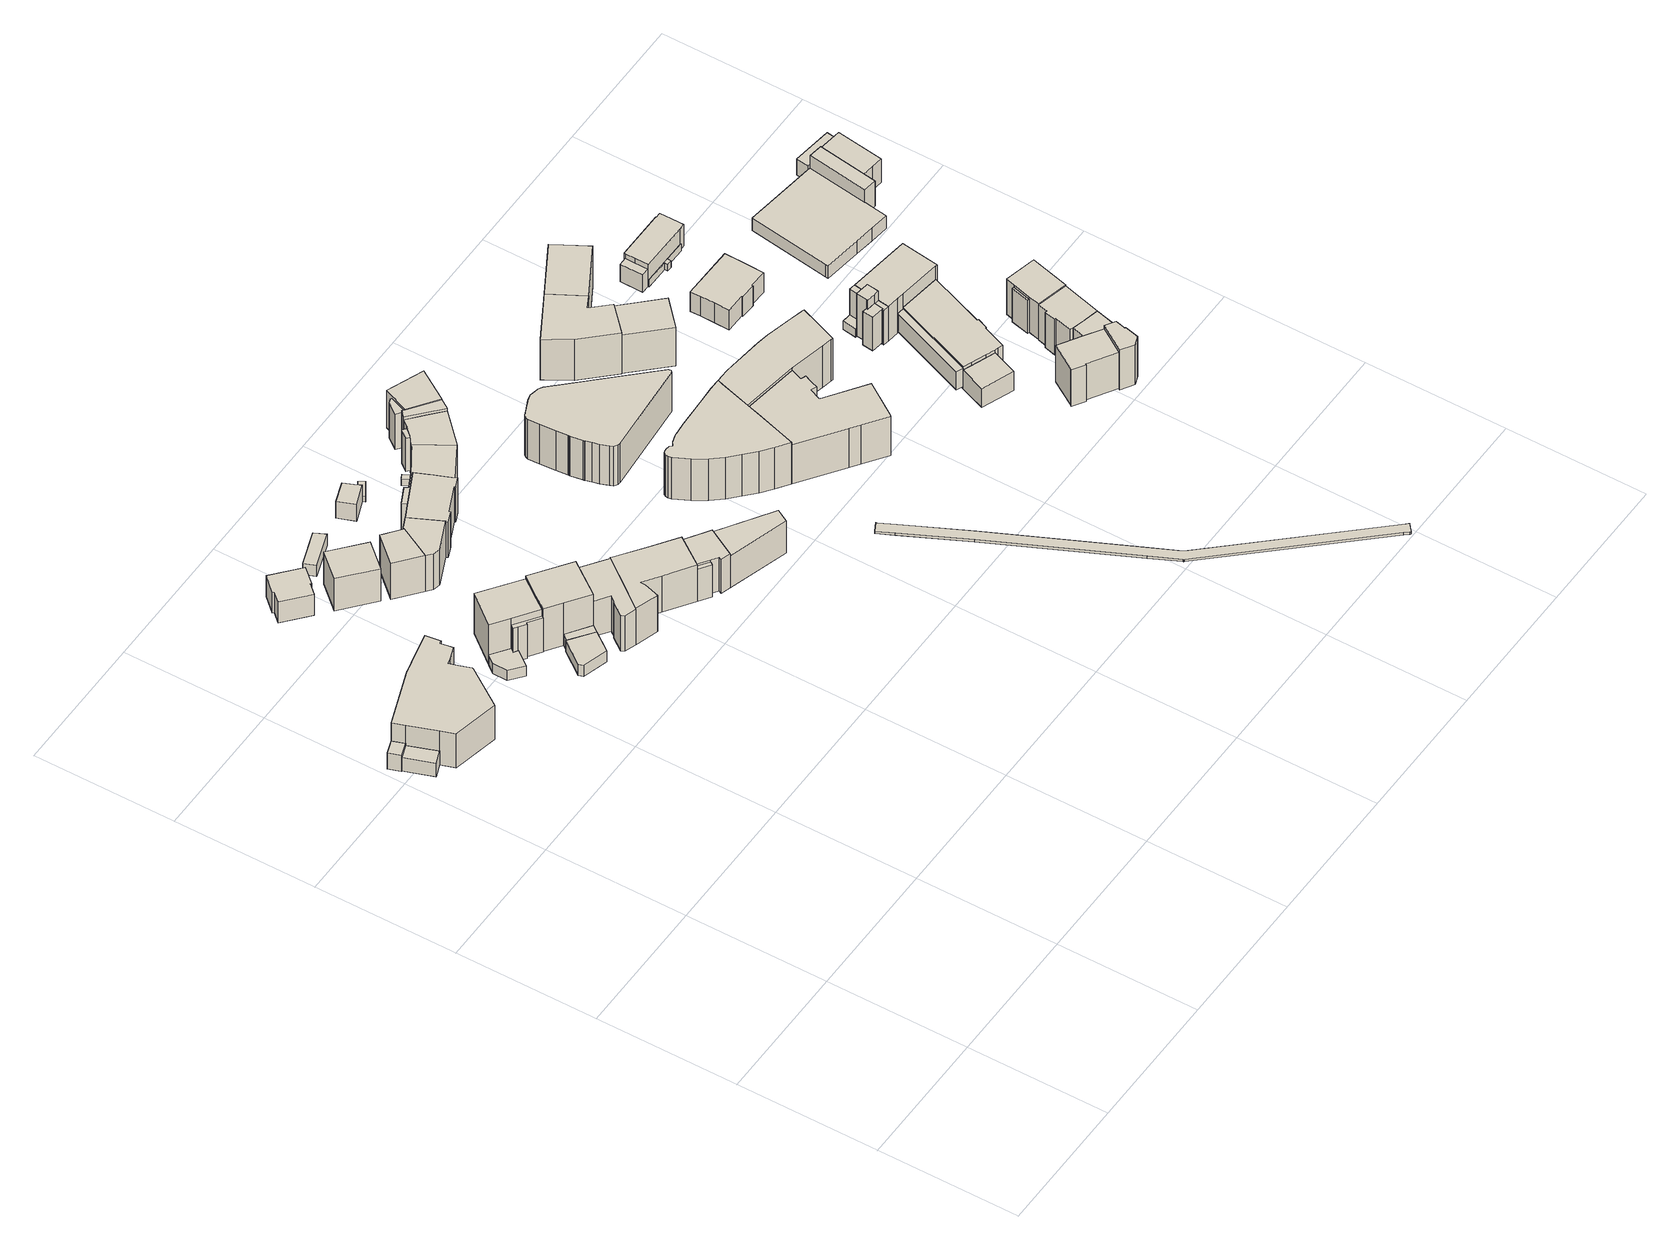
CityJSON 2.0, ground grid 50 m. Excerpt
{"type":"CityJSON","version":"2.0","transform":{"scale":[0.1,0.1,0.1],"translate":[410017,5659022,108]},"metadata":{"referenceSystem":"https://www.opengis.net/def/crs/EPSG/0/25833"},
"CityObjects":{
"building1":{"type":"Building","attributes":{"name":"Ball- & Brauhaus Watzke","Dachtyp_tdc":"tdcFreeFormRoof","Gemeindeschluessel":14612000,"Dachneigung":37.28,"QualitaetDacherkennung":8,"Geometrietyp2DReferenz":"3000","measuredHeight":7.81,"function":"31001_2081","roofType":"5000"},"geometry":[{"type":"Solid","lod":"1","boundaries":[[[[0,1,2,3]],[[4,5,6,7]],[[3,5,4,0]],[[2,6,5,3]],[[1,7,6,2]],[[0,4,7,1]]]]}]},
"building2":{"type":"Building","attributes":{"name":"Ball- & Brauhaus Watzke","Dachtyp_tdc":"tdcPolyFlatRoof","Gemeindeschluessel":14612000,"Dachneigung":0,"QualitaetDacherkennung":49,"Geometrietyp2DReferenz":"3000","measuredHeight":5.95,"function":"31001_2081","roofType":"1000"},"geometry":[{"type":"Solid","lod":"1","boundaries":[[[[8,9,10,11]],[[12,13,14,15]],[[11,13,12,8]],[[10,14,13,11]],[[9,15,14,10]],[[8,12,15,9]]]]}]},
"building3":{"type":"Building","attributes":{"name":"Ball- & Brauhaus Watzke","Dachtyp_tdc":"tdcFreeFormRoof","Gemeindeschluessel":14612000,"Dachneigung":27.22,"QualitaetDacherkennung":54,"Geometrietyp2DReferenz":"3000","measuredHeight":20.96,"function":"31001_2081","roofType":"5000"},"geometry":[{"type":"Solid","lod":"1","boundaries":[[[[16,17,18,19,20,21,22,23,24,25,26,27,28,29,30,31,32,33,34,35,36,37,38,39,40]],[[41,42,43,6,5,44,45,46,47,48,49,50,51,52,53,54,55,56,57,58,59,60,61,62,63]],[[40,42,41,16]],[[39,43,42,40]],[[38,6,43,39]],[[37,5,6,38]],[[36,44,5,37]],[[35,45,44,36]],[[34,46,45,35]],[[33,47,46,34]],[[32,48,47,33]],[[31,49,48,32]],[[30,50,49,31]],[[29,51,50,30]],[[28,52,51,29]],[[27,53,52,28]],[[26,54,53,27]],[[25,55,54,26]],[[24,56,55,25]],[[23,57,56,24]],[[22,58,57,23]],[[21,59,58,22]],[[20,60,59,21]],[[19,61,60,20]],[[18,62,61,19]],[[17,63,62,18]],[[16,41,63,17]]]]}]},
"building4":{"type":"Building","attributes":{"Dachtyp_tdc":"tdcPolyFlatRoof","Gemeindeschluessel":14612000,"Dachneigung":2.71,"QualitaetDacherkennung":51,"Geometrietyp2DReferenz":"3000","measuredHeight":4.63,"function":"31001_9998","roofType":"2100"},"geometry":[{"type":"Solid","lod":"1","boundaries":[[[[64,65,66,67,68,69,70]],[[71,72,73,74,75,76,77]],[[70,72,71,64]],[[69,73,72,70]],[[68,74,73,69]],[[67,75,74,68]],[[66,76,75,67]],[[65,77,76,66]],[[64,71,77,65]]]]}]},
"building5":{"type":"Building","attributes":{"Dachtyp_tdc":"tdcFreeFormRoof","Gemeindeschluessel":14612000,"Dachneigung":32.49,"QualitaetDacherkennung":63,"Geometrietyp2DReferenz":"3000","measuredHeight":10.36,"function":"31001_9998","roofType":"5000"},"geometry":[{"type":"Solid","lod":"1","boundaries":[[[[78,79,80,81,82,83,84,85]],[[86,87,88,89,90,91,92,93]],[[85,87,86,78]],[[84,88,87,85]],[[83,89,88,84]],[[82,90,89,83]],[[81,91,90,82]],[[80,92,91,81]],[[79,93,92,80]],[[78,86,93,79]]]]}]},
"building6":{"type":"Building","attributes":{"Gemeindeschluessel":14612000,"Dachtyp_tdc":"tdcPolyFlatRoof","Dachneigung":0,"QualitaetDacherkennung":70,"Geometrietyp2DReferenz":"3000","measuredHeight":4.81,"function":"31001_9998","roofType":"1000"},"geometry":[{"type":"Solid","lod":"1","boundaries":[[[[94,95,96,97,98,99]],[[100,101,102,103,104,105]],[[99,101,100,94]],[[98,102,101,99]],[[97,103,102,98]],[[96,104,103,97]],[[95,105,104,96]],[[94,100,105,95]]]]}]},
"building7":{"type":"Building","attributes":{"Gemeindeschluessel":14612000,"Geometrietyp2DReferenz":"3000","function":"31001_9998","roofType":"9999"},"children":["building7-1","building7-2"]},
"building7-1":{"type":"BuildingPart","attributes":{"Dachtyp_tdc":"tdcGableRoof","Dachneigung":36.85,"QualitaetDacherkennung":58,"Geometrietyp2DReferenz":"3000","measuredHeight":20.2,"roofType":"3100"},"parents":["building7"],"geometry":[{"type":"Solid","lod":"1","boundaries":[[[[106,107,108,109,110]],[[111,112,113,114,115]],[[110,112,111,106]],[[109,113,112,110]],[[108,114,113,109]],[[107,115,114,108]],[[106,111,115,107]]]]}]},
"building7-2":{"type":"BuildingPart","attributes":{"Dachtyp_tdc":"tdcFreeFormRoof","Dachneigung":74.14,"QualitaetDacherkennung":16,"Geometrietyp2DReferenz":"3000","measuredHeight":17.08,"roofType":"5000"},"parents":["building7"],"geometry":[{"type":"Solid","lod":"1","boundaries":[[[[116,117,118,119,120,121,122,123]],[[124,125,126,127,113,112,128,129]],[[123,125,124,116]],[[122,126,125,123]],[[121,127,126,122]],[[120,113,127,121]],[[119,112,113,120]],[[118,128,112,119]],[[117,129,128,118]],[[116,124,129,117]]]]}]},
"building8":{"type":"Building","attributes":{"Dachtyp_tdc":"tdcPolyFlatRoof","Gemeindeschluessel":14612000,"Dachneigung":0,"QualitaetDacherkennung":49,"Geometrietyp2DReferenz":"3000","measuredHeight":4.85,"function":"31001_9998","roofType":"1000"},"geometry":[{"type":"Solid","lod":"1","boundaries":[[[[130,131,132,133]],[[103,134,135,104]],[[133,134,103,130]],[[132,135,134,133]],[[131,104,135,132]],[[130,103,104,131]]]]}]},
"building9":{"type":"Building","attributes":{"Dachtyp_tdc":"tdcHipRoof","Gemeindeschluessel":14612000,"Dachneigung":30.69,"QualitaetDacherkennung":58,"Geometrietyp2DReferenz":"3000","measuredHeight":15.94,"function":"31001_9998","roofType":"3200"},"geometry":[{"type":"Solid","lod":"1","boundaries":[[[[136,137,138,139]],[[140,141,142,143]],[[139,141,140,136]],[[138,142,141,139]],[[137,143,142,138]],[[136,140,143,137]]]]}]},
"building10":{"type":"Building","attributes":{"Dachtyp_tdc":"tdcGableRoof","Gemeindeschluessel":14612000,"Dachneigung":22.7,"QualitaetDacherkennung":63,"Geometrietyp2DReferenz":"3000","measuredHeight":20.34,"function":"31001_9998","roofType":"3100"},"geometry":[{"type":"Solid","lod":"1","boundaries":[[[[144,145,146,147,148,149,150]],[[151,152,153,154,155,156,157]],[[150,152,151,144]],[[149,153,152,150]],[[148,154,153,149]],[[147,155,154,148]],[[146,156,155,147]],[[145,157,156,146]],[[144,151,157,145]]]]}]},
"building11":{"type":"Building","attributes":{"Dachtyp_tdc":"tdcFreeFormRoof","Gemeindeschluessel":14612000,"Dachneigung":21.38,"QualitaetDacherkennung":32,"Geometrietyp2DReferenz":"3000","measuredHeight":18.99,"function":"31001_9998","roofType":"5000"},"geometry":[{"type":"Solid","lod":"1","boundaries":[[[[158,159,160,161,162,163,164,165,166,167,168]],[[135,169,170,171,172,173,174,175,176,177,178]],[[168,169,135,158]],[[167,170,169,168]],[[166,171,170,167]],[[165,172,171,166]],[[164,173,172,165]],[[163,174,173,164]],[[162,175,174,163]],[[161,176,175,162]],[[160,177,176,161]],[[159,178,177,160]],[[158,135,178,159]]]]}]},
"building12":{"type":"Building","attributes":{"Dachtyp_tdc":"tdcPolyFlatRoof","Gemeindeschluessel":14612000,"Dachneigung":5.03,"QualitaetDacherkennung":73,"Geometrietyp2DReferenz":"3000","measuredHeight":5.09,"function":"31001_9998","roofType":"2100"},"geometry":[{"type":"Solid","lod":"1","boundaries":[[[[179,180,181,182]],[[183,184,185,186]],[[182,184,183,179]],[[181,185,184,182]],[[180,186,185,181]],[[179,183,186,180]]]]}]},
"building13":{"type":"Building","attributes":{"Gemeindeschluessel":14612000,"Geometrietyp2DReferenz":"3000","function":"31001_9998","roofType":"9999"},"children":["building13-1","building13-2"]},
"building13-1":{"type":"BuildingPart","attributes":{"Dachtyp_tdc":"tdcGableRoof","Dachneigung":25.83,"QualitaetDacherkennung":66,"Geometrietyp2DReferenz":"3000","measuredHeight":17.29,"roofType":"3100"},"parents":["building13"],"geometry":[{"type":"Solid","lod":"1","boundaries":[[[[187,188,189,190]],[[191,192,193,194]],[[190,192,191,187]],[[189,193,192,190]],[[188,194,193,189]],[[187,191,194,188]]]]}]},
"building13-2":{"type":"BuildingPart","attributes":{"Dachtyp_tdc":"tdcFreeFormRoof","Dachneigung":24.86,"QualitaetDacherkennung":66,"Geometrietyp2DReferenz":"3000","measuredHeight":17.25,"roofType":"5000"},"parents":["building13"],"geometry":[{"type":"Solid","lod":"1","boundaries":[[[[195,189,196,197,198,199]],[[200,201,202,203,204,193]],[[199,201,200,195]],[[198,202,201,199]],[[197,203,202,198]],[[196,204,203,197]],[[189,193,204,196]],[[195,200,193,189]]]]}]},
"building14":{"type":"Building","attributes":{"Dachtyp_tdc":"tdcFreeFormRoof","Gemeindeschluessel":14612000,"Dachneigung":46.53,"QualitaetDacherkennung":13,"Geometrietyp2DReferenz":"3000","measuredHeight":19.32,"function":"31001_9998","roofType":"5000"},"geometry":[{"type":"Solid","lod":"1","boundaries":[[[[205,206,207,208,209,210,211,212,213,214,215,216]],[[173,172,171,170,217,218,219,220,221,222,223,224]],[[216,172,173,205]],[[215,171,172,216]],[[214,170,171,215]],[[213,217,170,214]],[[212,218,217,213]],[[211,219,218,212]],[[210,220,219,211]],[[209,221,220,210]],[[208,222,221,209]],[[207,223,222,208]],[[206,224,223,207]],[[205,173,224,206]]]]}]},
"building15":{"type":"Building","attributes":{"Gemeindeschluessel":14612000,"Geometrietyp2DReferenz":"3000","function":"31001_9998","roofType":"9999"},"children":["building15-1","building15-2"]},
"building15-1":{"type":"BuildingPart","attributes":{"Dachtyp_tdc":"tdcPolyFlatRoof","Dachneigung":23.94,"QualitaetDacherkennung":33,"Geometrietyp2DReferenz":"3000","measuredHeight":15.09,"roofType":"2100"},"parents":["building15"],"geometry":[{"type":"Solid","lod":"1","boundaries":[[[[225,226,227,228,229,230]],[[231,232,233,234,235,236]],[[230,232,231,225]],[[229,233,232,230]],[[228,234,233,229]],[[227,235,234,228]],[[226,236,235,227]],[[225,231,236,226]]]]}]},
"building15-2":{"type":"BuildingPart","attributes":{"Dachtyp_tdc":"tdcGableRoof","Dachneigung":29.59,"QualitaetDacherkennung":71,"Geometrietyp2DReferenz":"3000","measuredHeight":17.43,"roofType":"3100"},"parents":["building15"],"geometry":[{"type":"Solid","lod":"1","boundaries":[[[[237,238,239,240,241,242,243,244,245,246,247,248,249]],[[250,251,252,253,254,255,256,257,236,235,258,259,260]],[[249,251,250,237]],[[248,252,251,249]],[[247,253,252,248]],[[246,254,253,247]],[[245,255,254,246]],[[244,256,255,245]],[[243,257,256,244]],[[242,236,257,243]],[[241,235,236,242]],[[240,258,235,241]],[[239,259,258,240]],[[238,260,259,239]],[[237,250,260,238]]]]}]},
"building16":{"type":"Building","attributes":{"Gemeindeschluessel":14612000,"Geometrietyp2DReferenz":"3000","function":"31001_9998","roofType":"9999"},"children":["building16-1","building16-2"]},
"building16-1":{"type":"BuildingPart","attributes":{"Dachtyp_tdc":"tdcGableRoof","Dachneigung":29.78,"QualitaetDacherkennung":62,"Geometrietyp2DReferenz":"3000","measuredHeight":16.75,"roofType":"3100"},"parents":["building16"],"geometry":[{"type":"Solid","lod":"1","boundaries":[[[[261,262,263,264,265,266,267,268,269]],[[270,271,272,273,274,275,276,219,277]],[[269,271,270,261]],[[268,272,271,269]],[[267,273,272,268]],[[266,274,273,267]],[[265,275,274,266]],[[264,276,275,265]],[[263,219,276,264]],[[262,277,219,263]],[[261,270,277,262]]]]}]},
"building16-2":{"type":"BuildingPart","attributes":{"Dachtyp_tdc":"tdcGableRoof","Dachneigung":25.96,"QualitaetDacherkennung":17,"Geometrietyp2DReferenz":"3000","measuredHeight":14.6,"roofType":"3100"},"parents":["building16"],"geometry":[{"type":"Solid","lod":"1","boundaries":[[[[278,279,280,281]],[[274,282,220,275]],[[281,282,274,278]],[[280,220,282,281]],[[279,275,220,280]],[[278,274,275,279]]]]}]},
"building17":{"type":"Building","attributes":{"Dachtyp_tdc":"tdcPolyFlatRoof","Gemeindeschluessel":14612000,"Dachneigung":0,"QualitaetDacherkennung":66,"Geometrietyp2DReferenz":"3000","measuredHeight":7.28,"function":"31001_9998","roofType":"1000"},"geometry":[{"type":"Solid","lod":"1","boundaries":[[[[283,284,285,286,287]],[[288,289,290,291,292]],[[287,289,288,283]],[[286,290,289,287]],[[285,291,290,286]],[[284,292,291,285]],[[283,288,292,284]]]]}]},
"building18":{"type":"Building","attributes":{"Gemeindeschluessel":14612000,"Dachtyp_tdc":"tdcPolyFlatRoof","Dachneigung":7.07,"QualitaetDacherkennung":56,"Geometrietyp2DReferenz":"3000","measuredHeight":2.69,"function":"31001_9998","roofType":"2100"},"geometry":[{"type":"Solid","lod":"1","boundaries":[[[[293,294,295,296,297,298,299]],[[300,301,302,303,304,305,306]],[[299,301,300,293]],[[298,302,301,299]],[[297,303,302,298]],[[296,304,303,297]],[[295,305,304,296]],[[294,306,305,295]],[[293,300,306,294]]]]}]},
"building19":{"type":"Building","attributes":{"Dachtyp_tdc":"tdcHipAndGableRoof","Gemeindeschluessel":14612000,"Dachneigung":25.46,"QualitaetDacherkennung":21,"Geometrietyp2DReferenz":"3000","measuredHeight":16.25,"function":"31001_9998","roofType":"5000"},"geometry":[{"type":"Solid","lod":"1","boundaries":[[[[307,308,309,310]],[[277,311,312,271]],[[310,311,277,307]],[[309,312,311,310]],[[308,271,312,309]],[[307,277,271,308]]]]}]},
"building20":{"type":"Building","attributes":{"Dachtyp_tdc":"tdcGableRoof","Gemeindeschluessel":14612000,"Dachneigung":30.79,"QualitaetDacherkennung":71,"Geometrietyp2DReferenz":"3000","measuredHeight":17.32,"function":"31001_9998","roofType":"3100"},"geometry":[{"type":"Solid","lod":"1","boundaries":[[[[313,314,315,316,317,318,319,320]],[[321,322,323,324,325,326,327,328]],[[320,322,321,313]],[[319,323,322,320]],[[318,324,323,319]],[[317,325,324,318]],[[316,326,325,317]],[[315,327,326,316]],[[314,328,327,315]],[[313,321,328,314]]]]}]},
"building21":{"type":"Building","attributes":{"Dachtyp_tdc":"tdcPolyFlatRoof","Gemeindeschluessel":14612000,"Dachneigung":0,"QualitaetDacherkennung":10,"Geometrietyp2DReferenz":"3000","measuredHeight":3,"function":"31001_9998","roofType":"1000"},"geometry":[{"type":"Solid","lod":"1","boundaries":[[[[329,330,331,332]],[[333,334,335,336]],[[332,334,333,329]],[[331,335,334,332]],[[330,336,335,331]],[[329,333,336,330]]]]}]},
"building22":{"type":"Building","attributes":{"Gemeindeschluessel":14612000,"Geometrietyp2DReferenz":"3000","function":"31001_9998","roofType":"9999"},"children":["building22-1","building22-2"]},
"building22-1":{"type":"BuildingPart","attributes":{"Dachtyp_tdc":"tdcPolyFlatRoof","Dachneigung":31.57,"QualitaetDacherkennung":40,"Geometrietyp2DReferenz":"3000","measuredHeight":14.94,"roofType":"2100"},"parents":["building22"],"geometry":[{"type":"Solid","lod":"1","boundaries":[[[[337,338,339,340]],[[341,342,343,344]],[[340,342,341,337]],[[339,343,342,340]],[[338,344,343,339]],[[337,341,344,338]]]]}]},
"building22-2":{"type":"BuildingPart","attributes":{"Dachtyp_tdc":"tdcGableRoof","Dachneigung":30.89,"QualitaetDacherkennung":75,"Geometrietyp2DReferenz":"3000","measuredHeight":17.18,"roofType":"3100"},"parents":["building22"],"geometry":[{"type":"Solid","lod":"1","boundaries":[[[[345,346,317,347,315,348,349,350,351]],[[342,352,353,354,355,327,356,325,343]],[[351,352,342,345]],[[350,353,352,351]],[[349,354,353,350]],[[348,355,354,349]],[[315,327,355,348]],[[347,356,327,315]],[[317,325,356,347]],[[346,343,325,317]],[[345,342,343,346]]]]}]},
"building23":{"type":"Building","attributes":{"Gemeindeschluessel":14612000,"Geometrietyp2DReferenz":"3000","function":"31001_9998","roofType":"9999"},"children":["building23-1","building23-2","building23-3"]},
"building23-1":{"type":"BuildingPart","attributes":{"Dachtyp_tdc":"tdcGableRoof","Dachneigung":28.67,"QualitaetDacherkennung":75,"Geometrietyp2DReferenz":"3000","measuredHeight":18.43,"roofType":"3100"},"parents":["building23"],"geometry":[{"type":"Solid","lod":"1","boundaries":[[[[357,358,359,360]],[[361,362,363,364]],[[360,362,361,357]],[[359,363,362,360]],[[358,364,363,359]],[[357,361,364,358]]]]}]},
"building23-2":{"type":"BuildingPart","attributes":{"Dachtyp_tdc":"tdcFreeFormRoof","Dachneigung":32.8,"QualitaetDacherkennung":40,"Geometrietyp2DReferenz":"3000","measuredHeight":16.21,"roofType":"5000"},"parents":["building23"],"geometry":[{"type":"Solid","lod":"1","boundaries":[[[[365,366,367,368,369,370]],[[371,372,373,363,374,375]],[[370,372,371,365]],[[369,373,372,370]],[[368,363,373,369]],[[367,374,363,368]],[[366,375,374,367]],[[365,371,375,366]]]]}]},
"building23-3":{"type":"BuildingPart","attributes":{"Dachtyp_tdc":"tdcGableRoof","Dachneigung":28.55,"QualitaetDacherkennung":70,"Geometrietyp2DReferenz":"3000","measuredHeight":18.43,"roofType":"3100"},"parents":["building23"],"geometry":[{"type":"Solid","lod":"1","boundaries":[[[[376,377,378,379]],[[353,374,362,355]],[[379,374,353,376]],[[378,362,374,379]],[[377,355,362,378]],[[376,353,355,377]]]]}]},
"building24":{"type":"Building","attributes":{"Dachtyp_tdc":"tdcPolyFlatRoof","Gemeindeschluessel":14612000,"Dachneigung":0,"QualitaetDacherkennung":43,"Geometrietyp2DReferenz":"3000","measuredHeight":18.29,"function":"31001_9998","roofType":"1000"},"geometry":[{"type":"Solid","lod":"1","boundaries":[[[[380,381,382,383,384,385,386,387,388,389,390,391,392,393,394,395,396,397,398,399,400,401,402,403,404,405,406,407]],[[408,409,410,411,412,413,414,415,416,417,418,419,420,421,422,423,424,425,426,427,428,429,430,431,432,433,434,435]],[[407,409,408,380]],[[406,410,409,407]],[[405,411,410,406]],[[404,412,411,405]],[[403,413,412,404]],[[402,414,413,403]],[[401,415,414,402]],[[400,416,415,401]],[[399,417,416,400]],[[398,418,417,399]],[[397,419,418,398]],[[396,420,419,397]],[[395,421,420,396]],[[394,422,421,395]],[[393,423,422,394]],[[392,424,423,393]],[[391,425,424,392]],[[390,426,425,391]],[[389,427,426,390]],[[388,428,427,389]],[[387,429,428,388]],[[386,430,429,387]],[[385,431,430,386]],[[384,432,431,385]],[[383,433,432,384]],[[382,434,433,383]],[[381,435,434,382]],[[380,408,435,381]]]]}]},
"building25":{"type":"Building","attributes":{"Dachtyp_tdc":"tdcFreeFormRoof","Gemeindeschluessel":14612000,"Dachneigung":11.75,"QualitaetDacherkennung":16,"Geometrietyp2DReferenz":"3000","measuredHeight":19.66,"function":"31001_9998","roofType":"5000"},"geometry":[{"type":"Solid","lod":"1","boundaries":[[[[436,437,438,439,440,441,442,443,444,445,446,447,448,449,450,451,452,453,454,455,456,457,458,459,460,461,462,463,464,465,466]],[[467,468,469,470,471,472,473,474,475,476,477,478,479,480,481,482,483,484,485,486,487,488,489,490,491,492,493,494,495,496,497]],[[466,468,467,436]],[[465,469,468,466]],[[464,470,469,465]],[[463,471,470,464]],[[462,472,471,463]],[[461,473,472,462]],[[460,474,473,461]],[[459,475,474,460]],[[458,476,475,459]],[[457,477,476,458]],[[456,478,477,457]],[[455,479,478,456]],[[454,480,479,455]],[[453,481,480,454]],[[452,482,481,453]],[[451,483,482,452]],[[450,484,483,451]],[[449,485,484,450]],[[448,486,485,449]],[[447,487,486,448]],[[446,488,487,447]],[[445,489,488,446]],[[444,490,489,445]],[[443,491,490,444]],[[442,492,491,443]],[[441,493,492,442]],[[440,494,493,441]],[[439,495,494,440]],[[438,496,495,439]],[[437,497,496,438]],[[436,467,497,437]]]]}]},
"building26":{"type":"Building","attributes":{"name":"Molenbrücke","Stand_DGM":"2016","Stand_Basis-DLM":"2021","Gemeindeschluessel":"14612000","ObjektHoehe":1,"Stand_Laserscan":"2016","BodenHoehe":108.74,"Stand_3D-Stadtmodell":"2023","Geometrietyp2DReferenz":2000,"AbsoluteHoehe":109.74,"measuredHeight":1,"function":"53001_1800","roofType":"9999"},"geometry":[{"type":"Solid","lod":"1","boundaries":[[[[498,499,500,501,502,503,504,505,506,507,508,509,510,511,512,513,514,515,516,517,518,519]],[[520,521,522,523,524,525,526,527,528,529,530,531,532,533,534,535,536,537,538,539,540,541]],[[519,521,520,498]],[[518,522,521,519]],[[517,523,522,518]],[[516,524,523,517]],[[515,525,524,516]],[[514,526,525,515]],[[513,527,526,514]],[[512,528,527,513]],[[511,529,528,512]],[[510,530,529,511]],[[509,531,530,510]],[[508,532,531,509]],[[507,533,532,508]],[[506,534,533,507]],[[505,535,534,506]],[[504,536,535,505]],[[503,537,536,504]],[[502,538,537,503]],[[501,539,538,502]],[[500,540,539,501]],[[499,541,540,500]],[[498,520,541,499]]]]}]},
"building27":{"type":"Building","attributes":{"Dachtyp_tdc":"tdcFreeFormRoof","Gemeindeschluessel":14612000,"Dachneigung":22.86,"QualitaetDacherkennung":4,"Geometrietyp2DReferenz":"3000","measuredHeight":19.43,"function":"31001_9998","roofType":"5000"},"geometry":[{"type":"Solid","lod":"1","boundaries":[[[[542,543,544,545,546,547,548,549,550,551,552,553,554,555,556,557,558,559]],[[560,561,562,563,564,565,566,567,568,569,570,571,572,573,574,575,576,577]],[[559,561,560,542]],[[558,562,561,559]],[[557,563,562,558]],[[556,564,563,557]],[[555,565,564,556]],[[554,566,565,555]],[[553,567,566,554]],[[552,568,567,553]],[[551,569,568,552]],[[550,570,569,551]],[[549,571,570,550]],[[548,572,571,549]],[[547,573,572,548]],[[546,574,573,547]],[[545,575,574,546]],[[544,576,575,545]],[[543,577,576,544]],[[542,560,577,543]]]]}]},
"building28":{"type":"Building","attributes":{"Dachtyp_tdc":"tdcFreeFormRoof","Gemeindeschluessel":14612000,"Dachneigung":22,"QualitaetDacherkennung":74,"Geometrietyp2DReferenz":"3000","measuredHeight":19.24,"function":"31001_9998","roofType":"5000"},"geometry":[{"type":"Solid","lod":"1","boundaries":[[[[578,579,580,581,582,583,584]],[[585,586,587,588,589,590,591]],[[584,586,585,578]],[[583,587,586,584]],[[582,588,587,583]],[[581,589,588,582]],[[580,590,589,581]],[[579,591,590,580]],[[578,585,591,579]]]]}]},
"building29":{"type":"Building","attributes":{"Dachtyp_tdc":"tdcPolyFlatRoof","Gemeindeschluessel":14612000,"Dachneigung":0,"QualitaetDacherkennung":48,"Geometrietyp2DReferenz":"3000","measuredHeight":18.21,"function":"31001_9998","roofType":"1000"},"geometry":[{"type":"Solid","lod":"1","boundaries":[[[[592,593,594,595,596,597,598,599,600,601,602,603,604,605]],[[606,607,608,609,610,408,435,434,611,612,613,614,615,616]],[[605,607,606,592]],[[604,608,607,605]],[[603,609,608,604]],[[602,610,609,603]],[[601,408,610,602]],[[600,435,408,601]],[[599,434,435,600]],[[598,611,434,599]],[[597,612,611,598]],[[596,613,612,597]],[[595,614,613,596]],[[594,615,614,595]],[[593,616,615,594]],[[592,606,616,593]]]]}]},
"building30":{"type":"Building","attributes":{"Dachtyp_tdc":"tdcGableRoof","Gemeindeschluessel":14612000,"Dachneigung":44.97,"QualitaetDacherkennung":61,"Geometrietyp2DReferenz":"3000","measuredHeight":20.06,"function":"31001_9998","roofType":"3100"},"geometry":[{"type":"Solid","lod":"1","boundaries":[[[[617,618,619,620]],[[621,622,623,624]],[[620,622,621,617]],[[619,623,622,620]],[[618,624,623,619]],[[617,621,624,618]]]]}]},
"building31":{"type":"Building","attributes":{"Dachtyp_tdc":"tdcHipAndGableRoof","Gemeindeschluessel":14612000,"Dachneigung":21.84,"QualitaetDacherkennung":77,"Geometrietyp2DReferenz":"3000","measuredHeight":19.1,"function":"31001_9998","roofType":"5000"},"geometry":[{"type":"Solid","lod":"1","boundaries":[[[[625,626,627,628]],[[629,630,631,632]],[[628,630,629,625]],[[627,631,630,628]],[[626,632,631,627]],[[625,629,632,626]]]]}]},
"building32":{"type":"Building","attributes":{"Dachtyp_tdc":"tdcFreeFormRoof","Gemeindeschluessel":14612000,"Dachneigung":13.07,"QualitaetDacherkennung":15,"Geometrietyp2DReferenz":"3000","measuredHeight":9.06,"function":"31001_2000","roofType":"5000"},"geometry":[{"type":"Solid","lod":"1","boundaries":[[[[633,634,635,636,637,638]],[[639,640,641,642,643,644]],[[638,640,639,633]],[[637,641,640,638]],[[636,642,641,637]],[[635,643,642,636]],[[634,644,643,635]],[[633,639,644,634]]]]}]},
"building33":{"type":"Building","attributes":{"Dachtyp_tdc":"tdcPolyFlatRoof","Gemeindeschluessel":14612000,"Dachneigung":7.87,"QualitaetDacherkennung":78,"Geometrietyp2DReferenz":"3000","measuredHeight":8.15,"function":"31001_2000","roofType":"2100"},"geometry":[{"type":"Solid","lod":"1","boundaries":[[[[645,646,647,648]],[[649,650,651,652]],[[648,650,649,645]],[[647,651,650,648]],[[646,652,651,647]],[[645,649,652,646]]]]}]},
"building34":{"type":"Building","attributes":{"Dachtyp_tdc":"tdcPolyFlatRoof","Gemeindeschluessel":14612000,"Dachneigung":6.68,"QualitaetDacherkennung":40,"Geometrietyp2DReferenz":"3000","measuredHeight":14.88,"function":"31001_2000","roofType":"2100"},"geometry":[{"type":"Solid","lod":"1","boundaries":[[[[653,654,655,656,657,658,659]],[[660,661,662,663,664,665,666]],[[659,661,660,653]],[[658,662,661,659]],[[657,663,662,658]],[[656,664,663,657]],[[655,665,664,656]],[[654,666,665,655]],[[653,660,666,654]]]]}]},
"building35":{"type":"Building","attributes":{"Dachtyp_tdc":"tdcPolyFlatRoof","Gemeindeschluessel":14612000,"Dachneigung":0,"QualitaetDacherkennung":55,"Geometrietyp2DReferenz":"3000","measuredHeight":18.77,"function":"31001_2000","roofType":"1000"},"geometry":[{"type":"Solid","lod":"1","boundaries":[[[[667,668,669,670,671,672,673]],[[674,675,676,677,678,679,680]],[[673,675,674,667]],[[672,676,675,673]],[[671,677,676,672]],[[670,678,677,671]],[[669,679,678,670]],[[668,680,679,669]],[[667,674,680,668]]]]}]},
"building36":{"type":"Building","attributes":{"Dachtyp_tdc":"tdcPolyFlatRoof","Gemeindeschluessel":14612000,"Dachneigung":3.62,"QualitaetDacherkennung":65,"Geometrietyp2DReferenz":"3000","measuredHeight":3.86,"function":"31001_2000","roofType":"2100"},"geometry":[{"type":"Solid","lod":"1","boundaries":[[[[681,682,683,684,685]],[[686,687,688,689,690]],[[685,687,686,681]],[[684,688,687,685]],[[683,689,688,684]],[[682,690,689,683]],[[681,686,690,682]]]]}]},
"building37":{"type":"Building","attributes":{"Dachtyp_tdc":"tdcGableRoof","Gemeindeschluessel":14612000,"Dachneigung":34.53,"QualitaetDacherkennung":53,"Geometrietyp2DReferenz":"3000","measuredHeight":11.74,"function":"31001_9998","roofType":"3100"},"geometry":[{"type":"Solid","lod":"1","boundaries":[[[[691,692,693,694,695,696,697,698,699,700,701]],[[702,703,704,705,706,707,708,709,710,711,712]],[[701,703,702,691]],[[700,704,703,701]],[[699,705,704,700]],[[698,706,705,699]],[[697,707,706,698]],[[696,708,707,697]],[[695,709,708,696]],[[694,710,709,695]],[[693,711,710,694]],[[692,712,711,693]],[[691,702,712,692]]]]}]},
"building38":{"type":"Building","attributes":{"Gemeindeschluessel":14612000,"Geometrietyp2DReferenz":"3000","function":"31001_9998","roofType":"9999"},"children":["building38-1","building38-2","building38-3"]},
"building38-1":{"type":"BuildingPart","attributes":{"Dachtyp_tdc":"tdcFreeFormRoof","Dachneigung":62.03,"QualitaetDacherkennung":11,"Geometrietyp2DReferenz":"3000","measuredHeight":20.71,"roofType":"5000"},"parents":["building38"],"geometry":[{"type":"Solid","lod":"1","boundaries":[[[[713,714,715,716,717,718,719]],[[720,721,722,723,724,725,726]],[[719,721,720,713]],[[718,722,721,719]],[[717,723,722,718]],[[716,724,723,717]],[[715,725,724,716]],[[714,726,725,715]],[[713,720,726,714]]]]}]},
"building38-2":{"type":"BuildingPart","attributes":{"Dachtyp_tdc":"tdcHipAndGableRoof","Dachneigung":32.55,"QualitaetDacherkennung":61,"Geometrietyp2DReferenz":"3000","measuredHeight":17.88,"roofType":"5000"},"parents":["building38"],"geometry":[{"type":"Solid","lod":"1","boundaries":[[[[727,728,729,730,731,732,733,734,735]],[[736,737,738,739,740,741,742,743,720]],[[735,737,736,727]],[[734,738,737,735]],[[733,739,738,734]],[[732,740,739,733]],[[731,741,740,732]],[[730,742,741,731]],[[729,743,742,730]],[[728,720,743,729]],[[727,736,720,728]]]]}]},
"building38-3":{"type":"BuildingPart","attributes":{"Dachtyp_tdc":"tdcGableRoof","Dachneigung":32.25,"QualitaetDacherkennung":72,"Geometrietyp2DReferenz":"3000","measuredHeight":17.83,"roofType":"3100"},"parents":["building38"],"geometry":[{"type":"Solid","lod":"1","boundaries":[[[[744,745,746,747,748,749,750]],[[751,752,753,721,754,743,755]],[[750,752,751,744]],[[749,753,752,750]],[[748,721,753,749]],[[747,754,721,748]],[[746,743,754,747]],[[745,755,743,746]],[[744,751,755,745]]]]}]},
"building39":{"type":"Building","attributes":{"Dachtyp_tdc":"tdcPolyFlatRoof","Gemeindeschluessel":14612000,"Dachneigung":5.9,"QualitaetDacherkennung":62,"Geometrietyp2DReferenz":"3000","measuredHeight":10.37,"function":"31001_2000","roofType":"2100"},"geometry":[{"type":"Solid","lod":"1","boundaries":[[[[756,757,758,759,760,761,762,763,764,765,766,767]],[[768,769,770,771,772,773,774,775,776,777,778,779]],[[767,769,768,756]],[[766,770,769,767]],[[765,771,770,766]],[[764,772,771,765]],[[763,773,772,764]],[[762,774,773,763]],[[761,775,774,762]],[[760,776,775,761]],[[759,777,776,760]],[[758,778,777,759]],[[757,779,778,758]],[[756,768,779,757]]]]}]},
"building40":{"type":"Building","attributes":{"Gemeindeschluessel":14612000,"Geometrietyp2DReferenz":"3000","function":"31001_9998","roofType":"9999"},"children":["building40-1","building40-2","building40-3"]},
"building40-1":{"type":"BuildingPart","attributes":{"Dachtyp_tdc":"tdcGableRoof","Dachneigung":23.48,"QualitaetDacherkennung":58,"Geometrietyp2DReferenz":"3000","measuredHeight":10.46,"roofType":"3100"},"parents":["building40"],"geometry":[{"type":"Solid","lod":"1","boundaries":[[[[780,781,782,783,784,785,786,787,788,789,790]],[[791,792,793,794,795,796,797,798,799,800,801]],[[790,792,791,780]],[[789,793,792,790]],[[788,794,793,789]],[[787,795,794,788]],[[786,796,795,787]],[[785,797,796,786]],[[784,798,797,785]],[[783,799,798,784]],[[782,800,799,783]],[[781,801,800,782]],[[780,791,801,781]]]]}]},
"building40-2":{"type":"BuildingPart","attributes":{"Dachtyp_tdc":"tdcGableRoof","Dachneigung":16.68,"QualitaetDacherkennung":11,"Geometrietyp2DReferenz":"3000","measuredHeight":8.68,"roofType":"3100"},"parents":["building40"],"geometry":[{"type":"Solid","lod":"1","boundaries":[[[[802,803,804,805]],[[792,806,807,794]],[[805,806,792,802]],[[804,807,806,805]],[[803,794,807,804]],[[802,792,794,803]]]]}]},
"building40-3":{"type":"BuildingPart","attributes":{"Dachtyp_tdc":"tdcPolyFlatRoof","Dachneigung":0,"QualitaetDacherkennung":0,"Geometrietyp2DReferenz":"3000","measuredHeight":3,"roofType":"9999"},"parents":["building40"],"geometry":[{"type":"Solid","lod":"1","boundaries":[[[[808,809,810,811,812,813,814,815]],[[816,791,801,817,818,819,820,821]],[[815,791,816,808]],[[814,801,791,815]],[[813,817,801,814]],[[812,818,817,813]],[[811,819,818,812]],[[810,820,819,811]],[[809,821,820,810]],[[808,816,821,809]]]]}]},
"building41":{"type":"Building","attributes":{"Gemeindeschluessel":14612000,"Geometrietyp2DReferenz":"3000","function":"31001_2000","roofType":"9999"},"children":["building41-1","building41-2","building41-3"]},
"building41-1":{"type":"BuildingPart","attributes":{"Dachtyp_tdc":"tdcPolyFlatRoof","Dachneigung":0,"QualitaetDacherkennung":39,"Geometrietyp2DReferenz":"3000","measuredHeight":15.17,"roofType":"1000"},"parents":["building41"],"geometry":[{"type":"Solid","lod":"1","boundaries":[[[[822,823,824,825,826,827,828,829,830]],[[831,832,833,834,835,836,837,838,839]],[[830,832,831,822]],[[829,833,832,830]],[[828,834,833,829]],[[827,835,834,828]],[[826,836,835,827]],[[825,837,836,826]],[[824,838,837,825]],[[823,839,838,824]],[[822,831,839,823]]]]}]},
"building41-2":{"type":"BuildingPart","attributes":{"Dachtyp_tdc":"tdcPolyFlatRoof","Dachneigung":6.46,"QualitaetDacherkennung":46,"Geometrietyp2DReferenz":"3000","measuredHeight":15.29,"roofType":"2100"},"parents":["building41"],"geometry":[{"type":"Solid","lod":"1","boundaries":[[[[840,656,655,654,841,842]],[[837,836,843,844,845,846]],[[842,836,837,840]],[[841,843,836,842]],[[654,844,843,841]],[[655,845,844,654]],[[656,846,845,655]],[[840,837,846,656]]]]}]},
"building41-3":{"type":"BuildingPart","attributes":{"Dachtyp_tdc":"tdcPolyFlatRoof","Dachneigung":8.49,"QualitaetDacherkennung":37,"Geometrietyp2DReferenz":"3000","measuredHeight":15.61,"roofType":"2100"},"parents":["building41"],"geometry":[{"type":"Solid","lod":"1","boundaries":[[[[847,848,849,850]],[[839,838,851,852]],[[850,838,839,847]],[[849,851,838,850]],[[848,852,851,849]],[[847,839,852,848]]]]}]},
"building42":{"type":"Building","attributes":{"Dachtyp_tdc":"tdcGableRoof","Gemeindeschluessel":14612000,"Dachneigung":33.92,"QualitaetDacherkennung":73,"Geometrietyp2DReferenz":"3000","measuredHeight":17.61,"function":"31001_9998","roofType":"3100"},"geometry":[{"type":"Solid","lod":"1","boundaries":[[[[853,854,855,856,857,858,859,860,861,862,863]],[[864,865,866,867,868,869,870,871,872,873,874]],[[863,865,864,853]],[[862,866,865,863]],[[861,867,866,862]],[[860,868,867,861]],[[859,869,868,860]],[[858,870,869,859]],[[857,871,870,858]],[[856,872,871,857]],[[855,873,872,856]],[[854,874,873,855]],[[853,864,874,854]]]]}]},
"building43":{"type":"Building","attributes":{"Gemeindeschluessel":14612000,"Geometrietyp2DReferenz":"3000","function":"31001_9998","roofType":"9999"},"children":["building43-1","building43-2"]},
"building43-1":{"type":"BuildingPart","attributes":{"Dachtyp_tdc":"tdcGableRoof","Dachneigung":31.91,"QualitaetDacherkennung":74,"Geometrietyp2DReferenz":"3000","measuredHeight":17.37,"roofType":"3100"},"parents":["building43"],"geometry":[{"type":"Solid","lod":"1","boundaries":[[[[875,876,877,878,879,880,881]],[[882,883,884,885,886,887,888]],[[881,883,882,875]],[[880,884,883,881]],[[879,885,884,880]],[[878,886,885,879]],[[877,887,886,878]],[[876,888,887,877]],[[875,882,888,876]]]]}]},
"building43-2":{"type":"BuildingPart","attributes":{"Dachtyp_tdc":"tdcFreeFormRoof","Dachneigung":48.7,"QualitaetDacherkennung":30,"Geometrietyp2DReferenz":"3000","measuredHeight":14.83,"roofType":"5000"},"parents":["building43"],"geometry":[{"type":"Solid","lod":"1","boundaries":[[[[889,890,891,892]],[[888,893,894,882]],[[892,893,888,889]],[[891,894,893,892]],[[890,882,894,891]],[[889,888,882,890]]]]}]},
"building44":{"type":"Building","attributes":{"Gemeindeschluessel":14612000,"Geometrietyp2DReferenz":"3000","function":"31001_9998","roofType":"9999"},"children":["building44-1","building44-2","building44-3","building44-4"]},
"building44-1":{"type":"BuildingPart","attributes":{"Dachtyp_tdc":"tdcPolyFlatRoof","Dachneigung":0,"QualitaetDacherkennung":74,"Geometrietyp2DReferenz":"3000","measuredHeight":10.46,"roofType":"1000"},"parents":["building44"],"geometry":[{"type":"Solid","lod":"1","boundaries":[[[[895,896,897,898,899]],[[900,901,902,903,904]],[[899,901,900,895]],[[898,902,901,899]],[[897,903,902,898]],[[896,904,903,897]],[[895,900,904,896]]]]}]},
"building44-2":{"type":"BuildingPart","attributes":{"Dachtyp_tdc":"tdcFreeFormRoof","Dachneigung":29.35,"QualitaetDacherkennung":12,"Geometrietyp2DReferenz":"3000","measuredHeight":11.74,"roofType":"5000"},"parents":["building44"],"geometry":[{"type":"Solid","lod":"1","boundaries":[[[[905,906,907,908,909]],[[904,903,910,911,912]],[[909,903,904,905]],[[908,910,903,909]],[[907,911,910,908]],[[906,912,911,907]],[[905,904,912,906]]]]}]},
"building44-3":{"type":"BuildingPart","attributes":{"Dachtyp_tdc":"tdcFreeFormRoof","Dachneigung":12.31,"QualitaetDacherkennung":5,"Geometrietyp2DReferenz":"3000","measuredHeight":7.12,"roofType":"5000"},"parents":["building44"],"geometry":[{"type":"Solid","lod":"1","boundaries":[[[[913,914,915,916,917,918,919,920,921,922,923]],[[924,925,926,912,911,927,928,929,930,931,932]],[[923,925,924,913]],[[922,926,925,923]],[[921,912,926,922]],[[920,911,912,921]],[[919,927,911,920]],[[918,928,927,919]],[[917,929,928,918]],[[916,930,929,917]],[[915,931,930,916]],[[914,932,931,915]],[[913,924,932,914]]]]}]},
"building44-4":{"type":"BuildingPart","attributes":{"Dachtyp_tdc":"tdcPolyFlatRoof","Dachneigung":0,"QualitaetDacherkennung":31,"Geometrietyp2DReferenz":"3000","measuredHeight":7.15,"roofType":"1000"},"parents":["building44"],"geometry":[{"type":"Solid","lod":"1","boundaries":[[[[933,934,935,936]],[[926,937,938,900]],[[936,937,926,933]],[[935,938,937,936]],[[934,900,938,935]],[[933,926,900,934]]]]}]}
},
"vertices":[
[8,2067,98],[23,2025,98],[71,2042,98],[56,2084,98],[8,2067,28],[56,2084,28],[71,2042,28],[23,2025,28],
[23,2025,89],[59,1925,89],[107,1943,89],[71,2042,89],[23,2025,30],[71,2042,30],[107,1943,30],[59,1925,30],
[284,1861,177],[375,1995,177],[378,2000,177],[365,2036,177],[354,2070,177],[373,2076,177],[417,2092,177],[410,2136,177],[420,2138,177],[412,2191,177],[370,2182,177],[312,2169,177],[307,2168,177],[302,2167,177],[296,2165,177],[282,2162,177],[275,2161,177],[270,2160,177],[265,2158,177],[259,2157,177],[252,2155,177],[56,2084,177],[71,2042,177],[107,1943,177],[124,1895,177],[284,1861,28],[124,1895,28],[107,1943,28],[252,2155,28],[259,2157,28],[265,2158,28],[270,2160,28],[275,2161,28],[282,2162,28],[296,2165,28],[302,2167,28],[307,2168,28],[312,2169,28],[370,2182,28],[412,2191,28],[420,2138,28],[410,2136,28],[417,2092,28],[373,2076,28],[354,2070,28],[365,2036,28],[378,2000,28],[375,1995,28],
[590,1972,76],[576,1981,76],[586,1995,76],[528,2038,76],[504,2008,76],[503,1957,76],[550,1918,76],[590,1972,32],[550,1918,32],[503,1957,32],[504,2008,32],[528,2038,32],[586,1995,32],[576,1981,32],
[420,2590,120],[449,2622,120],[453,2619,120],[499,2671,120],[407,2752,120],[360,2700,120],[365,2696,120],[336,2664,120],[420,2590,28],[336,2664,28],[365,2696,28],[360,2700,28],[407,2752,28],[499,2671,28],[453,2619,28],[449,2622,28],
[638,1771,83],[726,1745,83],[775,1812,83],[698,1869,83],[695,1871,83],[633,1786,83],[638,1771,35],[633,1786,35],[695,1871,35],[698,1869,35],[775,1812,35],[726,1745,35],
[746,2046,208],[613,2144,208],[528,2038,208],[586,1995,208],[666,1937,208],[746,2046,31],[666,1937,31],[586,1995,31],[528,2038,31],[613,2144,31],
[612,1955,181],[616,1961,181],[660,1929,181],[666,1937,181],[586,1995,181],[580,1987,181],[576,1981,181],[590,1972,181],[612,1955,31],[590,1972,31],[576,1981,31],[580,1987,31],[660,1929,31],[616,1961,31],
[698,1869,84],[775,1812,84],[791,1834,84],[713,1890,84],[713,1890,35],[791,1834,35],
[575,2452,172],[650,2537,172],[542,2633,172],[467,2548,172],[575,2452,29],[467,2548,29],[542,2633,29],[650,2537,29],
[835,1895,221],[876,1951,221],[746,2046,221],[704,1990,221],[660,1929,221],[713,1890,221],[791,1834,221],[835,1895,34],[791,1834,34],[713,1890,34],[660,1929,34],[704,1990,34],[746,2046,34],[876,1951,34],
[791,1834,191],[838,1800,191],[822,1778,191],[820,1780,191],[786,1733,191],[793,1721,191],[831,1708,191],[870,1758,191],[921,1824,191],[966,1885,191],[876,1951,191],[876,1951,35],[966,1885,35],[921,1824,35],[870,1758,35],[831,1708,35],[793,1721,35],[786,1733,35],[820,1780,35],[822,1778,35],[838,1800,35],
[664,2751,76],[543,2709,76],[558,2669,76],[683,2711,76],[664,2751,27],[683,2711,27],[558,2669,27],[543,2709,27],
[679,2521,186],[599,2431,186],[681,2361,186],[740,2473,186],[679,2521,28],[740,2473,28],[681,2361,28],[599,2431,28],
[743,2479,186],[701,2344,186],[726,2339,186],[833,2385,186],[780,2496,186],[743,2479,28],[780,2496,28],[833,2385,28],[726,2339,28],[701,2344,28],
[831,1708,195],[912,1683,195],[928,1736,195],[929,1755,195],[987,1714,195],[1080,1649,195],[1151,1750,195],[1060,1815,195],[973,1880,195],[966,1885,195],[921,1824,195],[870,1758,195],[973,1880,35],[1060,1815,35],[1151,1750,35],[1080,1649,35],[987,1714,35],[929,1755,35],[928,1736,35],[912,1683,35],
[832,2543,174],[840,2525,174],[951,2578,174],[948,2583,174],[898,2559,174],[891,2571,174],[832,2543,27],[891,2571,27],[898,2559,27],[948,2583,27],[951,2578,27],[840,2525,27],
[970,2437,181],[1005,2453,181],[1001,2459,181],[976,2520,181],[951,2578,181],[840,2525,181],[780,2496,181],[806,2441,181],[833,2385,181],[836,2378,181],[876,2396,181],[875,2400,181],[968,2441,181],[970,2437,27],[968,2441,27],[875,2400,27],[876,2396,27],[836,2378,27],[833,2385,27],[806,2441,27],[780,2496,27],[976,2520,27],[1001,2459,27],[1005,2453,27],
[1208,1647,183],[1234,1694,183],[1151,1750,183],[1122,1708,183],[1089,1662,183],[1129,1633,183],[1151,1617,183],[1147,1606,183],[1180,1596,183],[1208,1647,35],[1180,1596,35],[1147,1606,35],[1151,1617,35],[1129,1633,35],[1089,1662,35],[1122,1708,35],[1234,1694,35],
[1129,1633,175],[1089,1662,175],[1080,1649,175],[1120,1621,175],[1120,1621,35],
[792,2750,98],[815,2690,98],[891,2719,98],[880,2743,98],[866,2776,98],[792,2750,25],[866,2776,25],[880,2743,25],[891,2719,25],[815,2690,25],
[880,2743,51],[891,2719,51],[895,2709,51],[947,2742,51],[934,2762,51],[899,2740,51],[895,2749,51],[880,2743,26],[895,2749,26],[899,2740,26],[934,2762,26],[947,2742,26],[895,2709,26],[891,2719,26],
[1234,1694,176],[1180,1596,176],[1390,1531,176],[1414,1574,176],[1414,1574,35],[1390,1531,35],
[976,2519,178],[1001,2459,178],[1119,2527,178],[1085,2583,178],[1047,2644,178],[1040,2639,178],[1025,2630,178],[948,2583,178],[976,2519,26],[948,2583,26],[1025,2630,26],[1040,2639,26],[1047,2644,26],[1085,2583,26],[1119,2527,26],[1001,2459,26],
[1025,2630,55],[1040,2639,55],[1025,2665,55],[1009,2656,55],[1025,2630,25],[1009,2656,25],[1025,2665,25],[1040,2639,25],
[1088,2705,171],[1064,2676,171],[1076,2666,171],[1100,2695,171],[1088,2705,26],[1100,2695,26],[1076,2666,26],[1064,2676,26],
[1100,2695,178],[1076,2666,178],[1086,2581,178],[1221,2628,178],[1173,2672,178],[1121,2718,178],[1101,2694,178],[1101,2694,26],[1121,2718,26],[1173,2672,26],[1221,2628,26],[1086,2581,26],
[1311,2769,191],[1184,2820,191],[1149,2731,191],[1243,2661,191],[1311,2769,26],[1243,2661,26],[1149,2731,26],[1184,2820,26],
[1153,2791,181],[1123,2750,181],[1139,2738,181],[1149,2731,181],[1173,2794,181],[1168,2796,181],[1153,2791,26],[1168,2796,26],[1173,2794,26],[1139,2738,26],[1123,2750,26],
[1121,2718,190],[1221,2628,190],[1243,2661,190],[1139,2738,190],
[1692,1860,220],[1723,1969,220],[1730,1990,220],[1693,1990,220],[1626,1987,220],[1523,1982,220],[1479,1978,220],[1472,1978,220],[1444,1969,220],[1438,1965,220],[1431,1961,220],[1424,1968,220],[1413,1970,220],[1401,1970,220],[1393,1966,220],[1389,1958,220],[1388,1948,220],[1390,1938,220],[1416,1885,220],[1445,1841,220],[1477,1801,220],[1513,1766,220],[1552,1729,220],[1591,1700,220],[1635,1668,220],[1648,1710,220],[1679,1815,220],[1686,1839,220],[1692,1860,37],[1686,1839,37],[1679,1815,37],[1648,1710,37],[1635,1668,37],[1591,1700,37],[1552,1729,37],[1513,1766,37],[1477,1801,37],[1445,1841,37],[1416,1885,37],[1390,1938,37],[1388,1948,37],[1389,1958,37],[1393,1966,37],[1401,1970,37],[1413,1970,37],[1424,1968,37],[1431,1961,37],[1438,1965,37],[1444,1969,37],[1472,1978,37],[1479,1978,37],[1523,1982,37],[1626,1987,37],[1693,1990,37],[1730,1990,37],[1723,1969,37],
[1318,2203,205],[1319,2200,205],[1325,2178,205],[1331,2155,205],[1342,2127,205],[1346,2116,205],[1358,2108,205],[1368,2106,205],[1695,2133,205],[1701,2138,205],[1699,2147,205],[1542,2313,205],[1540,2315,205],[1537,2318,205],[1535,2320,205],[1445,2415,205],[1437,2424,205],[1422,2433,205],[1405,2436,205],[1388,2440,205],[1367,2434,205],[1325,2416,205],[1312,2410,205],[1304,2402,205],[1300,2392,205],[1302,2351,205],[1306,2295,205],[1310,2255,205],[1310,2251,205],[1310,2248,205],[1318,2206,205],[1318,2203,31],[1318,2206,31],[1310,2248,31],[1310,2251,31],[1310,2255,31],[1306,2295,31],[1302,2351,31],[1300,2392,31],[1304,2402,31],[1312,2410,31],[1325,2416,31],[1367,2434,31],[1388,2440,31],[1405,2436,31],[1422,2433,31],[1437,2424,31],[1445,2415,31],[1535,2320,31],[1537,2318,31],[1540,2315,31],[1542,2313,31],[1699,2147,31],[1701,2138,31],[1695,2133,31],[1368,2106,31],[1358,2108,31],[1346,2116,31],[1342,2127,31],[1331,2155,31],[1325,2178,31],[1319,2200,31],
[1622,1364,17],[1623,1362,17],[1649,1308,17],[1754,1093,17],[1975,621,17],[2022,523,17],[2023,521,17],[2025,519,17],[2470,24,17],[2483,9,17],[2485,7,17],[2498,19,17],[2511,30,17],[2509,32,17],[2496,47,17],[2052,540,17],[2007,636,17],[1786,1108,17],[1681,1324,17],[1654,1377,17],[1653,1380,17],[1638,1372,17],[1622,1364,7],[1638,1372,7],[1653,1380,7],[1654,1377,7],[1681,1324,7],[1786,1108,7],[2007,636,7],[2052,540,7],[2496,47,7],[2509,32,7],[2511,30,7],[2498,19,7],[2485,7,7],[2483,9,7],[2470,24,7],[2025,519,7],[2023,521,7],[2022,523,7],[1975,621,7],[1754,1093,7],[1649,1308,7],[1623,1362,7],
[1648,1710,209],[1635,1668,209],[1785,1559,209],[1817,1536,209],[1894,1480,209],[1897,1484,209],[1916,1513,209],[1975,1601,209],[1839,1699,209],[1856,1740,209],[1876,1732,209],[1884,1757,209],[1895,1783,209],[1877,1790,209],[1893,1830,209],[1692,1860,209],[1686,1839,209],[1679,1815,209],[1648,1710,36],[1679,1815,36],[1686,1839,36],[1692,1860,36],[1893,1830,36],[1877,1790,36],[1895,1783,36],[1884,1757,36],[1876,1732,36],[1856,1740,36],[1839,1699,36],[1975,1601,36],[1916,1513,36],[1897,1484,36],[1894,1480,36],[1817,1536,36],[1785,1559,36],[1635,1668,36],
[1778,2485,209],[1821,2508,209],[1756,2625,209],[1594,2535,209],[1648,2447,209],[1746,2343,209],[1833,2426,209],[1778,2485,30],[1833,2426,30],[1746,2343,30],[1648,2447,30],[1594,2535,30],[1756,2625,30],[1821,2508,30],
[2065,1804,219],[2112,1928,219],[2106,1930,219],[2066,1941,219],[1968,1965,219],[1926,1972,219],[1778,1990,219],[1730,1990,219],[1723,1969,219],[1692,1860,219],[1893,1830,219],[2018,1802,219],[2054,1794,219],[2060,1792,219],[2065,1804,37],[2060,1792,37],[2054,1794,37],[2018,1802,37],[1893,1830,37],[1778,1990,37],[1926,1972,37],[1968,1965,37],[2066,1941,37],[2106,1930,37],[2112,1928,37],
[1833,2426,202],[1746,2343,202],[1859,2223,202],[1947,2306,202],[1833,2426,32],[1947,2306,32],[1859,2223,32],[1746,2343,32],
[1756,2625,208],[1821,2508,208],[2000,2608,208],[1935,2724,208],[1756,2625,31],[1935,2724,31],[2000,2608,31],[1821,2508,31],
[2207,1357,117],[2318,1314,117],[2352,1402,117],[2320,1414,117],[2271,1433,117],[2241,1445,117],[2207,1357,34],[2241,1445,34],[2271,1433,34],[2320,1414,34],[2352,1402,34],[2318,1314,34],
[2325,1730,125],[2218,1454,125],[2241,1445,125],[2350,1727,125],[2325,1730,45],[2350,1727,45],[2241,1445,45],[2218,1454,45],
[2219,1752,190],[2262,1746,190],[2266,1745,190],[2271,1779,190],[2240,1783,190],[2241,1788,190],[2224,1790,190],[2219,1752,44],[2224,1790,44],[2241,1788,44],[2240,1783,44],[2271,1779,44],[2266,1745,44],[2262,1746,44],
[2240,1783,230],[2271,1779,230],[2288,1777,230],[2294,1819,230],[2273,1822,230],[2246,1826,230],[2241,1788,230],[2240,1783,42],[2241,1788,42],[2246,1826,42],[2273,1822,42],[2294,1819,42],[2288,1777,42],[2271,1779,42],
[2246,1826,77],[2273,1822,77],[2280,1872,77],[2248,1876,77],[2241,1826,77],[2246,1826,40],[2241,1826,40],[2248,1876,40],[2280,1872,40],[2273,1822,40],
[2245,2294,134],[2058,2298,134],[2059,2262,134],[2058,2211,134],[2056,2159,134],[2125,2157,134],[2125,2154,134],[2179,2152,134],[2179,2156,134],[2242,2154,134],[2243,2206,134],[2245,2294,47],[2243,2206,47],[2242,2154,47],[2179,2156,47],[2179,2152,47],[2125,2154,47],[2125,2157,47],[2056,2159,47],[2058,2211,47],[2059,2262,47],[2058,2298,47],
[2557,1145,201],[2497,1051,201],[2540,1024,201],[2572,1036,201],[2584,1086,201],[2581,1087,201],[2590,1124,201],[2557,1145,26],[2590,1124,26],[2581,1087,26],[2584,1086,26],[2572,1036,26],[2540,1024,26],[2497,1051,26],
[2528,1101,186],[2557,1145,186],[2493,1186,186],[2421,1231,186],[2365,1142,186],[2362,1137,186],[2403,1110,186],[2406,1115,186],[2500,1056,186],[2528,1101,26],[2500,1056,26],[2406,1115,26],[2403,1110,26],[2362,1137,26],[2365,1142,26],[2421,1231,26],[2493,1186,26],
[2513,1227,182],[2504,1190,182],[2493,1186,182],[2542,1155,182],[2590,1124,182],[2610,1203,182],[2557,1216,182],[2513,1227,26],[2557,1216,26],[2610,1203,26],[2542,1155,26],[2504,1190,26],
[2320,1414,131],[2352,1402,131],[2363,1398,131],[2379,1392,131],[2411,1475,131],[2415,1474,131],[2429,1510,131],[2425,1512,131],[2499,1706,131],[2350,1727,131],[2241,1445,131],[2271,1433,131],[2320,1414,35],[2271,1433,35],[2241,1445,35],[2350,1727,35],[2499,1706,35],[2425,1512,35],[2429,1510,35],[2415,1474,35],[2411,1475,35],[2379,1392,35],[2363,1398,35],[2352,1402,35],
[2069,2454,152],[2244,2453,152],[2265,2453,152],[2265,2499,152],[2265,2538,152],[2245,2539,152],[2245,2540,152],[2070,2541,152],[2070,2536,152],[2069,2501,152],[2069,2455,152],[2069,2454,57],[2069,2455,57],[2069,2501,57],[2070,2536,57],[2070,2541,57],[2245,2540,57],[2245,2539,57],[2265,2538,57],[2265,2499,57],[2265,2453,57],[2244,2453,57],
[2069,2455,133],[2070,2536,133],[2040,2536,133],[2039,2455,133],[2039,2455,57],[2040,2536,57],
[2069,2451,87],[2153,2450,87],[2153,2438,87],[2170,2438,87],[2171,2450,87],[2244,2449,87],[2244,2453,87],[2069,2454,87],[2069,2451,57],[2244,2449,57],[2171,2450,57],[2170,2438,57],[2153,2438,57],[2153,2450,57],
[2522,1839,191],[2301,1869,191],[2294,1819,191],[2288,1777,191],[2283,1736,191],[2325,1730,191],[2350,1727,191],[2499,1706,191],[2504,1705,191],[2522,1839,39],[2504,1705,39],[2499,1706,39],[2350,1727,39],[2325,1730,39],[2283,1736,39],[2288,1777,39],[2294,1819,39],[2301,1869,39],
[2288,1777,190],[2261,1739,190],[2283,1736,190],[2261,1739,39],[2262,1746,39],[2266,1745,39],[2271,1779,39],
[2301,1869,192],[2280,1872,192],[2273,1822,192],[2294,1819,192],[2273,1822,39],[2280,1872,39],
[2556,1216,183],[2610,1203,183],[2646,1338,183],[2591,1352,183],[2536,1365,183],[2528,1330,183],[2521,1332,183],[2511,1292,183],[2517,1291,183],[2502,1230,183],[2513,1227,183],[2556,1216,28],[2513,1227,28],[2502,1230,28],[2517,1291,28],[2511,1292,28],[2521,1332,28],[2528,1330,28],[2536,1365,28],[2591,1352,28],[2646,1338,28],[2610,1203,28],
[2563,1469,186],[2546,1404,186],[2536,1365,186],[2646,1338,186],[2681,1475,186],[2572,1501,186],[2563,1468,186],[2563,1469,30],[2563,1468,30],[2572,1501,30],[2681,1475,30],[2646,1338,30],[2536,1365,30],[2546,1404,30],
[2546,1404,176],[2563,1469,176],[2555,1470,176],[2539,1405,176],[2539,1405,30],[2555,1470,30],
[2839,2269,143],[2756,2280,143],[2732,2114,143],[2776,2108,143],[2816,2103,143],[2839,2269,39],[2816,2103,39],[2776,2108,39],[2732,2114,39],[2756,2280,39],
[2756,2280,149],[2708,2287,149],[2678,2074,149],[2725,2067,149],[2732,2114,149],[2725,2067,39],[2678,2074,39],[2708,2287,39],
[2443,2323,95],[2401,2036,95],[2400,2026,95],[2533,2008,95],[2601,1998,95],[2666,1989,95],[2674,2047,95],[2678,2074,95],[2708,2287,95],[2700,2288,95],[2596,2302,95],[2443,2323,39],[2596,2302,39],[2700,2288,39],[2674,2047,39],[2666,1989,39],[2601,1998,39],[2533,2008,39],[2400,2026,39],[2401,2036,39],
[2700,2288,110],[2839,2269,110],[2845,2314,110],[2706,2333,110],[2706,2333,39],[2845,2314,39]
]}
